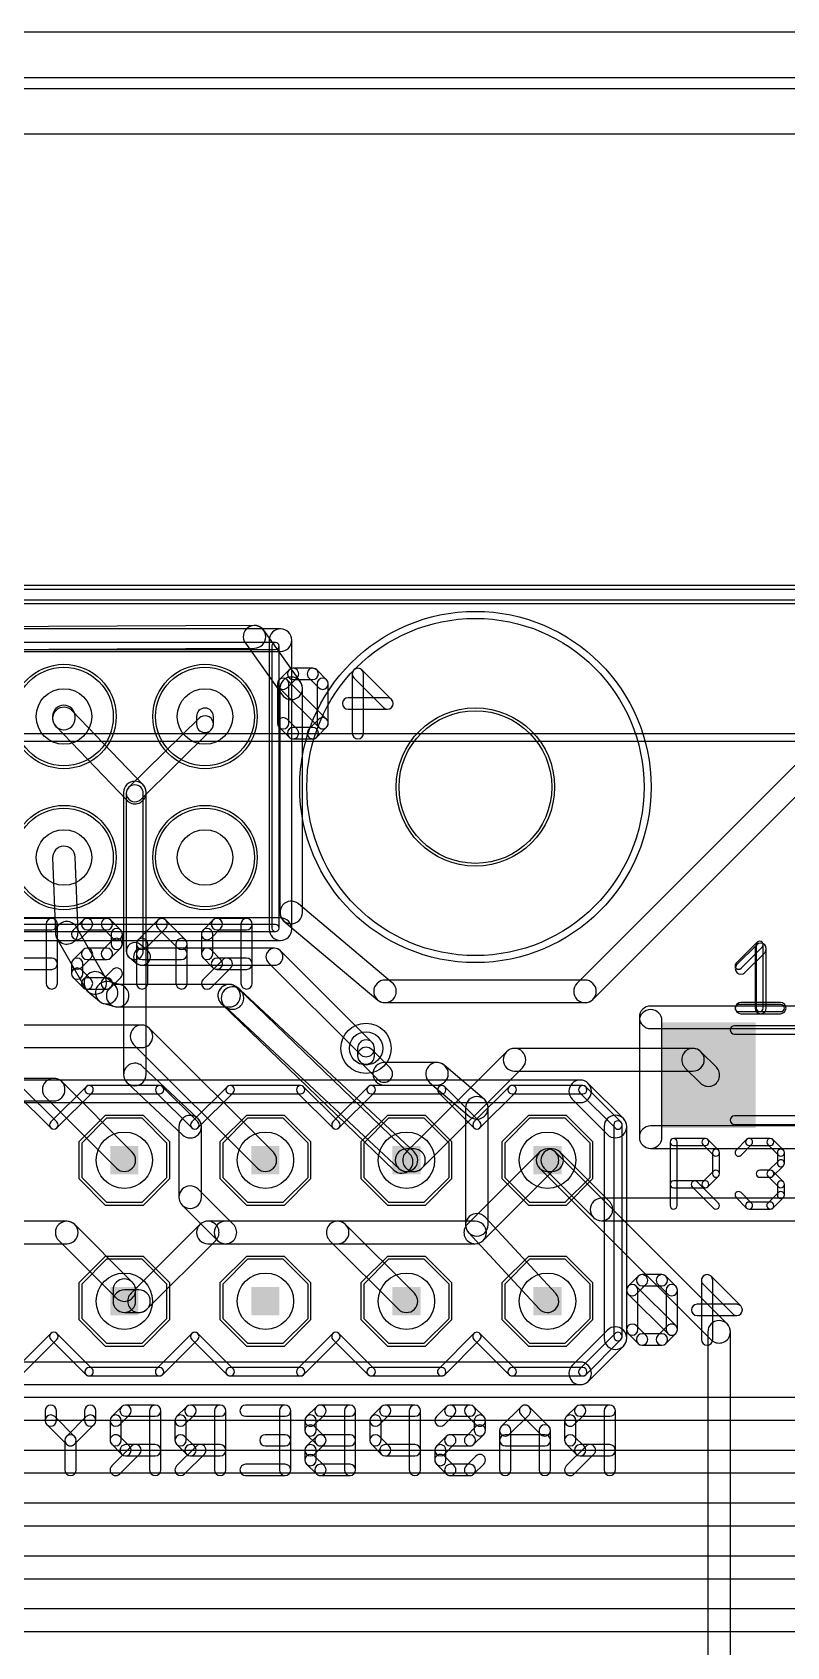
# Model space of a CAD drawing. Extents: x -3 to 127, y -3 to 73.
# Drawn here: x 56.68 to 70.27, y 44.42 to 73.49 of the extents above; entities that cross this region are included whole.
import ezdxf

# ---------------------------------------------------------------- set-up
doc = ezdxf.new("R2010")
doc.units = 0
for name, color, linetype in [('1', 22, 'CONTINUOUS'), ('16', 175, 'CONTINUOUS'), ('17', 82, 'CONTINUOUS'), ('18', 82, 'CONTINUOUS'), ('20', 7, 'CONTINUOUS'), ('21', 253, 'CONTINUOUS'), ('22', 253, 'CONTINUOUS'), ('25', 253, 'CONTINUOUS'), ('255', 2, 'CONTINUOUS'), ('27', 253, 'CONTINUOUS'), ('29', 253, 'CONTINUOUS'), ('30', 253, 'CONTINUOUS'), ('31', 253, 'CONTINUOUS'), ('44', 253, 'CONTINUOUS'), ('51', 253, 'CONTINUOUS'), ('52', 253, 'CONTINUOUS')]:
    doc.layers.add(name, color=color, linetype=linetype)

# ---------------------------------------------------------------- blocks, each defined once
blk = doc.blocks.new('RECT')
blk.add_solid([(-0.5, -0.5), (0.5, -0.5), (-0.5, 0.5), (0.5, 0.5)])
blk = doc.blocks.new('OCTAGONP')
blk.add_lwpolyline([(-0.5, -0.2071), (-0.5, 0.2071), (-0.2071, 0.5), (0.2071, 0.5), (0.5, 0.2071), (0.5, -0.2071), (0.2071, -0.5), (-0.2071, -0.5)], close=True)
blk = doc.blocks.new('ROUNDP')
blk.add_circle((0, 0), 0.5)
blk = doc.blocks.new('ROUNDV')
blk.add_circle((0, 0), 0.5)

msp = doc.modelspace()

# ---------------------------------------------------------------- linework, layer by layer
at = {"layer": '1'}
for points in [[(-1.27, 71.6661), (91.567, 71.6661, 1), (91.567, 72.4789), (-1.27, 72.4789, 1)], [(59.685, 61.1408), (58.4207, 59.8961, 1), (58.6346, 59.6789), (59.8989, 60.9236, 1)], [(59.6395, 61.1708), (59.6395, 61.0322, 1), (59.9443, 61.0322), (59.9443, 61.1708, 1)], [(58.3752, 59.7875), (58.3752, 56.9462, 1), (58.68, 56.9462), (58.68, 59.7875, 1)], [(57.0489, 58.6233), (57.0992, 57.2672, 1), (57.5054, 57.2823), (57.455, 58.6384, 1)], [(57.1258, 57.1741), (57.6403, 56.272, 1), (57.9934, 56.4733), (57.4788, 57.3754, 1)], [(58.4325, 56.8271), (58.562, 56.7238, 1), (58.7521, 56.962), (58.6227, 57.0653, 1)], [(58.6571, 56.6905), (61.043, 56.6905, 1), (61.043, 56.9953), (58.6571, 56.9953, 1)], [(60.9352, 56.7351), (62.5843, 55.086, 1), (62.7999, 55.3015), (61.1507, 56.9506, 1)], [(57.6843, 56.2186), (57.8897, 56.0419, 1), (58.1547, 56.35), (57.9494, 56.5267, 1)], [(57.9686, 55.9999), (58.1667, 55.9457, 1), (58.274, 56.3377), (58.0758, 56.3919, 1)], [(58.2203, 55.9385), (60.2282, 55.9385, 1), (60.2282, 56.3449), (58.2203, 56.3449, 1)], [(60.1116, 55.9753), (60.1717, 55.9332, 1), (60.4048, 56.2661), (60.3448, 56.3082, 1)], [(60.0872, 55.9954), (63.1938, 53.001, 1), (63.4758, 53.2936), (60.3692, 56.288, 1)], [(60.1496, 55.9511), (63.2811, 53.0299, 1), (63.5584, 53.327), (60.4269, 56.2483, 1)], [(56.1927, 55.2065), (58.6485, 55.2065, 1), (58.6485, 55.6129), (56.1927, 55.6129, 1)], [(58.5048, 55.266), (60.7361, 53.0348, 1), (61.0234, 53.3221), (58.7922, 55.5534, 1)], [(63.7002, 53.0348), (65.5105, 54.8451, 1), (65.2231, 55.1324), (63.4128, 53.3221, 1)], [(65.3668, 54.7856), (68.5801, 54.7856, 1), (68.5801, 55.192), (65.3668, 55.192, 1)], [(68.4364, 54.8451), (68.7134, 54.5681, 1), (69.0008, 54.8555), (68.7238, 55.1324, 1)], [(55.6691, 54.2471), (57.0679, 54.2471, 1), (57.0679, 54.6535), (55.6691, 54.6535, 1)], [(56.9242, 54.3066), (58.1961, 53.0348, 1), (58.4834, 53.3221), (57.2116, 54.594, 1)], [(63.4197, 52.9753), (63.5565, 52.9753, 1), (63.5565, 53.3817), (63.4197, 53.3817, 1)], [(64.8022, 51.7336), (66.1034, 53.0348, 1), (65.8161, 53.3221), (64.5149, 52.0209, 1)], [(65.9597, 52.9753), (66.0459, 52.9753, 1), (66.0459, 53.3817), (65.9597, 53.3817, 1)], [(65.9022, 53.0348), (66.7881, 52.1488, 1), (67.0755, 52.4362), (66.1895, 53.3221, 1)], [(86.475, 52.4957), (66.9318, 52.4957, 1), (66.9318, 52.0893), (86.475, 52.0893, 1)], [(57.3023, 52.0805), (54.4985, 52.0805, 1), (54.4985, 51.6741), (57.3023, 51.6741, 1)], [(58.4834, 50.9835), (57.446, 52.0209, 1), (57.1586, 51.7336), (58.1961, 50.6961, 1)], [(58.7472, 50.4948), (59.986, 51.7336, 1), (59.6986, 52.0209), (58.4598, 50.7821, 1)], [(59.8423, 51.6741), (64.6585, 51.6741, 1), (64.6585, 52.0805), (59.8423, 52.0805, 1)], [(58.5429, 50.6385), (58.5429, 50.8398, 1), (58.1365, 50.8398), (58.1365, 50.6385, 1)], [(58.3397, 50.4353), (58.6035, 50.4353, 1), (58.6035, 50.8417), (58.3397, 50.8417, 1)], [(82.0673, 48.9055), (49.3648, 48.9055, 1), (49.3648, 48.4991), (82.0673, 48.4991, 1)], [(81.4323, 47.953), (48.4123, 47.953, 1), (48.4123, 47.5466), (81.4323, 47.5466, 1)], [(80.7973, 47.0005), (48.0948, 47.0005, 1), (48.0948, 46.5941), (80.7973, 46.5941, 1)], [(80.1623, 46.048), (47.1423, 46.048, 1), (47.1423, 45.6416), (80.1623, 45.6416, 1)], [(79.5273, 45.0955), (44.9198, 45.0955, 1), (44.9198, 44.6891), (79.5273, 44.6891, 1)]]:
    msp.add_lwpolyline(points, format="xyb", close=True, dxfattribs=at)
at = {"layer": '16'}
for points in [[(-0.381, 72.6821), (92.075, 72.6821, 1), (92.075, 73.4949), (-0.381, 73.4949, 1)], [(31.0214, 62.2589), (60.6858, 62.4041, 1), (60.6838, 62.8105), (31.0194, 62.6653, 1)], [(60.5193, 62.4894), (61.1803, 61.5607, 1), (61.5114, 61.7964), (60.8504, 62.7251, 1)], [(66.7785, 56.0761), (73.0208, 62.3184, 1), (72.7334, 62.6057), (66.4911, 56.3634, 1)], [(61.1426, 61.6785), (61.1426, 57.641, 1), (61.549, 57.641), (61.549, 61.6785, 1)], [(57.0487, 61.1708), (57.0487, 61.1351, 1), (57.4551, 61.1351), (57.4551, 61.1708, 1)], [(57.1052, 60.9945), (58.3832, 59.6611, 1), (58.6766, 59.9423), (57.3986, 61.2757, 1)], [(58.3267, 59.8017), (58.3267, 54.7217, 1), (58.7331, 54.7217), (58.7331, 59.8017, 1)], [(61.215, 57.4856), (62.904, 56.0643, 1), (63.1656, 56.3752), (61.4767, 57.7965, 1)], [(63.0348, 56.0166), (66.6348, 56.0166, 1), (66.6348, 56.423), (63.0348, 56.423, 1)], [(62.5397, 55.1937), (62.5397, 55.06, 1), (62.8445, 55.06), (62.8445, 55.1937, 1)], [(62.5843, 54.9522), (62.9095, 54.627, 1), (63.1251, 54.8425), (62.7999, 55.1677, 1)], [(58.3904, 54.574), (59.3853, 53.6345, 1), (59.6643, 53.93), (58.6694, 54.8695, 1)], [(63.0173, 54.5316), (63.9698, 54.5316, 1), (63.9698, 54.938), (63.0173, 54.938, 1)], [(63.8379, 54.5802), (64.5567, 53.9665, 1), (64.8206, 54.2756), (64.1017, 54.8893, 1)], [(64.4855, 54.121), (64.4855, 52.0147, 1), (64.8919, 52.0147), (64.8919, 54.121, 1)], [(59.3216, 53.7823), (59.3216, 52.5123, 1), (59.728, 52.5123), (59.728, 53.7823, 1)], [(69.1935, 50.2321), (66.1034, 53.3221, 1), (65.8161, 53.0348), (68.9061, 49.9447, 1)], [(59.3811, 52.3686), (60.0161, 51.7336, 1), (60.3035, 52.0209), (59.6685, 52.6559, 1)], [(60.1598, 51.6741), (62.1809, 51.6741, 1), (62.1809, 52.0805), (60.1598, 52.0805, 1)], [(62.0373, 51.7336), (63.2761, 50.4948, 1), (63.5634, 50.7821), (62.3246, 52.0209, 1)], [(64.5394, 51.8768), (65.8105, 50.5006, 1), (66.109, 50.7763), (64.838, 52.1525, 1)], [(69.253, 42.6698), (69.253, 50.0884, 1), (68.8466, 50.0884), (68.8466, 42.6698, 1)]]:
    msp.add_lwpolyline(points, format="xyb", close=True, dxfattribs=at)
at = {"layer": '20'}
msp.add_lwpolyline([(9.5223, 63.2053), (82.0223, 63.2053, 1), (82.0223, 63.4593), (9.5223, 63.4593, 1)], format="xyb", close=True, dxfattribs=at)
msp.add_circle((64.6619, 59.9008), 1.375, dxfattribs=at)
at = {"layer": '21'}
for points in [[(61.0619, 62.5043), (10.2619, 62.5043, 1), (10.2619, 62.3773), (61.0619, 62.3773, 1)], [(61.1254, 57.3608), (61.1254, 62.4408, 1), (60.9984, 62.4408), (60.9984, 57.3608, 1)], [(10.975, 60.729), (87.975, 60.729, 1), (87.975, 60.856), (10.975, 60.856, 1)], [(12.8019, 57.2973), (61.0619, 57.2973, 1), (61.0619, 57.4243), (12.8019, 57.4243, 1)]]:
    msp.add_lwpolyline(points, format="xyb", close=True, dxfattribs=at)
at = {"layer": '22'}
for points in [[(61.3058, 62.0107), (61.1279, 61.8327, 1), (61.2715, 61.689), (61.4495, 61.867, 1)], [(61.7336, 62.0404), (61.3776, 62.0404, 1), (61.3776, 61.8372), (61.7336, 61.8372, 1)], [(61.9833, 61.8327), (61.8054, 62.0107, 1), (61.6617, 61.867), (61.8397, 61.689, 1)], [(62.4752, 61.867), (63.0091, 61.3331, 1), (63.1527, 61.4768), (62.6189, 62.0107, 1)], [(62.6486, 60.8711), (62.6486, 61.9388, 1), (62.4454, 61.9388), (62.4454, 60.8711, 1)], [(61.0981, 61.7609), (61.0981, 61.0491, 1), (61.3013, 61.0491), (61.3013, 61.7609, 1)], [(61.9833, 61.1209), (61.2715, 61.8327, 1), (61.1279, 61.689), (61.8397, 60.9772, 1)], [(62.0131, 61.0491), (62.0131, 61.7609, 1), (61.8099, 61.7609), (61.8099, 61.0491, 1)], [(63.0809, 61.5066), (62.3691, 61.5066, 1), (62.3691, 61.3034), (63.0809, 61.3034, 1)], [(61.1279, 60.9772), (61.3058, 60.7993, 1), (61.4495, 60.9429), (61.2715, 61.1209, 1)], [(61.8054, 60.7993), (61.9833, 60.9772, 1), (61.8397, 61.1209), (61.6617, 60.9429, 1)], [(61.3776, 60.7695), (61.7336, 60.7695, 1), (61.7336, 60.9727), (61.3776, 60.9727, 1)], [(57.0327, 57.5319), (56.4989, 57.5319, 1), (56.4989, 57.3287), (57.0327, 57.3287, 1)], [(57.1343, 56.3626), (57.1343, 57.4303, 1), (56.9311, 57.4303), (56.9311, 56.3626, 1)], [(57.5621, 57.1805), (57.7401, 57.3585, 1), (57.5964, 57.5022), (57.4185, 57.3242, 1)], [(57.6683, 57.3287), (58.0242, 57.3287, 1), (58.0242, 57.5319), (57.6683, 57.5319, 1)], [(57.9523, 57.3585), (58.1303, 57.1805, 1), (58.2739, 57.3242), (58.096, 57.5022, 1)], [(58.1005, 57.2524), (58.1005, 57.0744, 1), (58.3037, 57.0744), (58.3037, 57.2524, 1)], [(58.9438, 57.5022), (58.5879, 57.1462, 1), (58.7315, 57.0026), (59.0874, 57.3585, 1)], [(59.4433, 57.1462), (59.0874, 57.5022, 1), (58.9438, 57.3585), (59.2997, 57.0026, 1)], [(59.9352, 57.5022), (59.7573, 57.3242, 1), (59.9009, 57.1805), (60.0789, 57.3585, 1)], [(59.7275, 57.2524), (59.7275, 56.8965, 1), (59.9307, 56.8965), (59.9307, 57.2524, 1)], [(60.5409, 57.5319), (60.007, 57.5319, 1), (60.007, 57.3287), (60.5409, 57.3287, 1)], [(60.6425, 56.3626), (60.6425, 57.4303, 1), (60.4393, 57.4303), (60.4393, 56.3626, 1)], [(57.5964, 56.9683), (57.4185, 56.7903, 1), (57.5621, 56.6467), (57.7401, 56.8246, 1)], [(58.0242, 56.9981), (57.6683, 56.9981, 1), (57.6683, 56.7949), (58.0242, 56.7949, 1)], [(58.1303, 57.1462), (57.9523, 56.9683, 1), (58.096, 56.8246), (58.2739, 57.0026, 1)], [(58.5581, 57.0744), (58.5581, 56.3626, 1), (58.7613, 56.3626), (58.7613, 57.0744, 1)], [(59.3715, 56.9981), (58.6597, 56.9981, 1), (58.6597, 56.7949), (59.3715, 56.7949, 1)], [(59.4731, 56.3626), (59.4731, 57.0744, 1), (59.2699, 57.0744), (59.2699, 56.3626, 1)], [(59.7573, 56.8246), (59.9352, 56.6467, 1), (60.0789, 56.7903), (59.9009, 56.9683, 1)], [(56.4989, 56.6169), (57.0327, 56.6169, 1), (57.0327, 56.8201), (56.4989, 56.8201, 1)], [(57.3887, 56.7185), (57.3887, 56.5406, 1), (57.5919, 56.5406), (57.5919, 56.7185, 1)], [(60.1132, 56.7903), (59.7573, 56.4344, 1), (59.9009, 56.2908), (60.2568, 56.6467, 1)], [(60.007, 56.6169), (60.5409, 56.6169, 1), (60.5409, 56.8201), (60.007, 56.8201, 1)], [(57.4185, 56.4687), (57.5964, 56.2908, 1), (57.7401, 56.4344), (57.5621, 56.6124, 1)], [(57.6683, 56.261), (58.0242, 56.261, 1), (58.0242, 56.4642), (57.6683, 56.4642, 1)], [(58.096, 56.2908), (58.2739, 56.4687, 1), (58.1303, 56.6124), (57.9523, 56.4344, 1)], [(66.548, 54.6227), (17.0815, 54.6227, 1), (17.0815, 54.2163), (66.548, 54.2163, 1)], [(57.1236, 53.8673), (56.4886, 54.5023, 1), (56.3809, 54.3946), (57.0159, 53.7596, 1)], [(57.6509, 54.5023), (57.0159, 53.8673, 1), (57.1236, 53.7596), (57.7586, 54.3946, 1)], [(58.9747, 54.5247), (57.7047, 54.5247, 1), (57.7047, 54.3723), (58.9747, 54.3723, 1)], [(59.6636, 53.8673), (59.0286, 54.5023, 1), (58.9209, 54.3946), (59.5559, 53.7596, 1)], [(59.6636, 53.7596), (60.2986, 54.3946, 1), (60.1909, 54.5023), (59.5559, 53.8673, 1)], [(61.5147, 54.5247), (60.2447, 54.5247, 1), (60.2447, 54.3723), (61.5147, 54.3723, 1)], [(62.2036, 53.8673), (61.5686, 54.5023, 1), (61.4609, 54.3946), (62.0959, 53.7596, 1)], [(62.7309, 54.5023), (62.0959, 53.8673, 1), (62.2036, 53.7596), (62.8386, 54.3946, 1)], [(64.0547, 54.5247), (62.7847, 54.5247, 1), (62.7847, 54.3723), (64.0547, 54.3723, 1)], [(64.7436, 53.8673), (64.1086, 54.5023, 1), (64.0009, 54.3946), (64.6359, 53.7596, 1)], [(65.2709, 54.5023), (64.6359, 53.8673, 1), (64.7436, 53.7596), (65.3786, 54.3946, 1)], [(66.5947, 54.5247), (65.3247, 54.5247, 1), (65.3247, 54.3723), (66.5947, 54.3723, 1)], [(67.3267, 53.9282), (66.6917, 54.5632, 1), (66.4043, 54.2758), (67.0393, 53.6408, 1)], [(67.2836, 53.8673), (66.6486, 54.5023, 1), (66.5409, 54.3946), (67.1759, 53.7596, 1)], [(67.3862, 49.9745), (67.3862, 53.7845, 1), (66.9798, 53.7845), (66.9798, 49.9745, 1)], [(67.3059, 50.0035), (67.3059, 53.8135, 1), (67.1535, 53.8135), (67.1535, 50.0035, 1)], [(67.5923, 51.0887), (67.4144, 50.9107, 1), (67.558, 50.767), (67.736, 50.945, 1)], [(67.3846, 50.8389), (67.3846, 50.1271, 1), (67.5878, 50.1271), (67.5878, 50.8389, 1)], [(68.2698, 50.1989), (67.558, 50.9107, 1), (67.4144, 50.767), (68.1262, 50.0552, 1)], [(68.0201, 51.1184), (67.6641, 51.1184, 1), (67.6641, 50.9152), (68.0201, 50.9152, 1)], [(68.2698, 50.9107), (68.0919, 51.0887, 1), (67.9482, 50.945), (68.1262, 50.767, 1)], [(68.2996, 50.1271), (68.2996, 50.8389, 1), (68.0964, 50.8389), (68.0964, 50.1271, 1)], [(68.7617, 50.945), (69.2956, 50.4111, 1), (69.4392, 50.5548), (68.9054, 51.0887, 1)], [(68.9351, 49.9491), (68.9351, 51.0168, 1), (68.7319, 51.0168), (68.7319, 49.9491, 1)], [(69.3674, 50.5846), (68.6556, 50.5846, 1), (68.6556, 50.3814), (69.3674, 50.3814, 1)], [(56.4886, 49.3146), (57.1236, 49.9496, 1), (57.0159, 50.0573), (56.3809, 49.4223, 1)], [(57.0159, 49.9496), (57.6509, 49.3146, 1), (57.7586, 49.4223), (57.1236, 50.0573, 1)], [(59.0286, 49.3146), (59.6636, 49.9496, 1), (59.5559, 50.0573), (58.9209, 49.4223, 1)], [(60.2986, 49.4223), (59.6636, 50.0573, 1), (59.5559, 49.9496), (60.1909, 49.3146, 1)], [(61.5686, 49.3146), (62.2036, 49.9496, 1), (62.0959, 50.0573), (61.4609, 49.4223, 1)], [(62.0959, 49.9496), (62.7309, 49.3146, 1), (62.8386, 49.4223), (62.2036, 50.0573, 1)], [(64.1086, 49.3146), (64.7436, 49.9496, 1), (64.6359, 50.0573), (64.0009, 49.4223, 1)], [(64.6359, 49.9496), (65.2709, 49.3146, 1), (65.3786, 49.4223), (64.7436, 50.0573, 1)], [(66.6917, 49.1958), (67.3267, 49.8308, 1), (67.0393, 50.1182), (66.4043, 49.4832, 1)], [(66.6486, 49.3146), (67.2836, 49.9496, 1), (67.1759, 50.0573), (66.5409, 49.4223, 1)], [(67.4144, 50.0552), (67.5923, 49.8773, 1), (67.736, 50.0209), (67.558, 50.1989, 1)], [(67.6641, 49.8475), (68.0201, 49.8475, 1), (68.0201, 50.0507), (67.6641, 50.0507, 1)], [(68.0919, 49.8773), (68.2698, 50.0552, 1), (68.1262, 50.1989), (67.9482, 50.0209, 1)], [(17.0815, 49.1363), (66.548, 49.1363, 1), (66.548, 49.5427), (17.0815, 49.5427, 1)], [(57.7047, 49.2923), (58.9747, 49.2923, 1), (58.9747, 49.4447), (57.7047, 49.4447, 1)], [(60.2447, 49.2923), (61.5147, 49.2923, 1), (61.5147, 49.4447), (60.2447, 49.4447, 1)], [(62.7847, 49.2923), (64.0547, 49.2923, 1), (64.0547, 49.4447), (62.7847, 49.4447, 1)], [(65.3247, 49.2923), (66.5947, 49.2923, 1), (66.5947, 49.4447), (65.3247, 49.4447, 1)], [(57.116, 48.4894), (57.116, 48.6673, 1), (56.9128, 48.6673), (56.9128, 48.4894, 1)], [(57.4422, 48.2053), (57.0863, 48.5612, 1), (56.9426, 48.4175), (57.2985, 48.0616, 1)], [(57.6544, 48.5612), (57.2985, 48.2053, 1), (57.4422, 48.0616), (57.7981, 48.4175, 1)], [(57.6246, 48.6673), (57.6246, 48.4894, 1), (57.8278, 48.4894), (57.8278, 48.6673, 1)], [(58.2899, 48.7392), (58.112, 48.5612, 1), (58.2557, 48.4175), (58.4336, 48.5955, 1)], [(58.0822, 48.4894), (58.0822, 48.1335, 1), (58.2854, 48.1335), (58.2854, 48.4894, 1)], [(58.8956, 48.7689), (58.3618, 48.7689, 1), (58.3618, 48.5657), (58.8956, 48.5657, 1)], [(58.9972, 47.5996), (58.9972, 48.6673, 1), (58.794, 48.6673), (58.794, 47.5996, 1)], [(59.4593, 48.7392), (59.2814, 48.5612, 1), (59.4251, 48.4175), (59.603, 48.5955, 1)], [(59.2516, 48.4894), (59.2516, 48.1335, 1), (59.4548, 48.1335), (59.4548, 48.4894, 1)], [(60.065, 48.7689), (59.5312, 48.7689, 1), (59.5312, 48.5657), (60.065, 48.5657, 1)], [(60.1666, 47.5996), (60.1666, 48.6673, 1), (59.9634, 48.6673), (59.9634, 47.5996, 1)], [(60.5226, 48.5657), (61.2344, 48.5657, 1), (61.2344, 48.7689), (60.5226, 48.7689, 1)], [(61.1328, 48.6673), (61.1328, 47.5996, 1), (61.336, 47.5996), (61.336, 48.6673, 1)], [(61.7981, 48.7392), (61.6202, 48.5612, 1), (61.7638, 48.4175), (61.9418, 48.5955, 1)], [(61.5904, 48.4894), (61.5904, 48.3114, 1), (61.7936, 48.3114), (61.7936, 48.4894, 1)], [(62.4038, 48.7689), (61.87, 48.7689, 1), (61.87, 48.5657), (62.4038, 48.5657, 1)], [(62.5054, 47.5996), (62.5054, 48.6673, 1), (62.3022, 48.6673), (62.3022, 47.5996, 1)], [(62.9675, 48.7392), (62.7896, 48.5612, 1), (62.9332, 48.4175), (63.1112, 48.5955, 1)], [(62.7598, 48.4894), (62.7598, 48.1335, 1), (62.963, 48.1335), (62.963, 48.4894, 1)], [(63.5732, 48.7689), (63.0394, 48.7689, 1), (63.0394, 48.5657), (63.5732, 48.5657, 1)], [(63.6748, 47.5996), (63.6748, 48.6673, 1), (63.4716, 48.6673), (63.4716, 47.5996, 1)], [(64.1026, 48.4175), (64.2806, 48.5955, 1), (64.1369, 48.7392), (63.959, 48.5612, 1)], [(64.2088, 48.5657), (64.5647, 48.5657, 1), (64.5647, 48.7689), (64.2088, 48.7689, 1)], [(64.4928, 48.5955), (64.6708, 48.4175, 1), (64.8144, 48.5612), (64.6365, 48.7392, 1)], [(64.641, 48.4894), (64.641, 48.3114, 1), (64.8442, 48.3114), (64.8442, 48.4894, 1)], [(65.4843, 48.7392), (65.1284, 48.3832, 1), (65.272, 48.2396), (65.6279, 48.5955, 1)], [(65.9838, 48.3832), (65.6279, 48.7392, 1), (65.4843, 48.5955), (65.8402, 48.2396, 1)], [(66.4757, 48.7392), (66.2978, 48.5612, 1), (66.4414, 48.4175), (66.6194, 48.5955, 1)], [(66.268, 48.4894), (66.268, 48.1335, 1), (66.4712, 48.1335), (66.4712, 48.4894, 1)], [(67.0814, 48.7689), (66.5475, 48.7689, 1), (66.5475, 48.5657), (67.0814, 48.5657, 1)], [(67.183, 47.5996), (67.183, 48.6673, 1), (66.9798, 48.6673), (66.9798, 47.5996, 1)], [(61.6202, 48.2396), (61.7981, 48.0616, 1), (61.9418, 48.2053), (61.7638, 48.3832, 1)], [(64.6708, 48.3832), (64.4928, 48.2053, 1), (64.6365, 48.0616), (64.8144, 48.2396, 1)], [(65.0986, 48.3114), (65.0986, 47.5996, 1), (65.3018, 47.5996), (65.3018, 48.3114, 1)], [(66.0136, 47.5996), (66.0136, 48.3114, 1), (65.8104, 48.3114), (65.8104, 47.5996, 1)], [(57.2687, 48.1335), (57.2687, 47.5996, 1), (57.4719, 47.5996), (57.4719, 48.1335, 1)], [(58.112, 48.0616), (58.2899, 47.8837, 1), (58.4336, 48.0273), (58.2557, 48.2053, 1)], [(58.4679, 48.0273), (58.112, 47.6714, 1), (58.2557, 47.5278), (58.6116, 47.8837, 1)], [(58.3618, 47.8539), (58.8956, 47.8539, 1), (58.8956, 48.0571), (58.3618, 48.0571, 1)], [(59.2814, 48.0616), (59.4593, 47.8837, 1), (59.603, 48.0273), (59.4251, 48.2053, 1)], [(59.6373, 48.0273), (59.2814, 47.6714, 1), (59.4251, 47.5278), (59.781, 47.8837, 1)], [(59.5312, 47.8539), (60.065, 47.8539, 1), (60.065, 48.0571), (59.5312, 48.0571, 1)], [(61.2344, 48.2351), (60.8785, 48.2351, 1), (60.8785, 48.0319), (61.2344, 48.0319, 1)], [(61.5904, 47.9555), (61.5904, 47.7776, 1), (61.7936, 47.7776), (61.7936, 47.9555, 1)], [(61.7981, 48.2053), (61.6202, 48.0273, 1), (61.7638, 47.8837), (61.9418, 48.0616, 1)], [(62.4038, 48.2351), (61.87, 48.2351, 1), (61.87, 48.0319), (62.4038, 48.0319, 1)], [(62.7896, 48.0616), (62.9675, 47.8837, 1), (63.1112, 48.0273), (62.9332, 48.2053, 1)], [(63.0394, 47.8539), (63.5732, 47.8539, 1), (63.5732, 48.0571), (63.0394, 48.0571, 1)], [(63.9292, 47.9555), (63.9292, 47.7776, 1), (64.1324, 47.7776), (64.1324, 47.9555, 1)], [(64.1369, 48.2053), (63.959, 48.0273, 1), (64.1026, 47.8837), (64.2806, 48.0616, 1)], [(64.5647, 48.2351), (64.2088, 48.2351, 1), (64.2088, 48.0319), (64.5647, 48.0319, 1)], [(65.912, 48.2351), (65.2002, 48.2351, 1), (65.2002, 48.0319), (65.912, 48.0319, 1)], [(66.2978, 48.0616), (66.4757, 47.8837, 1), (66.6194, 48.0273), (66.4414, 48.2053, 1)], [(66.6537, 48.0273), (66.2978, 47.6714, 1), (66.4414, 47.5278), (66.7973, 47.8837, 1)], [(66.5475, 47.8539), (67.0814, 47.8539, 1), (67.0814, 48.0571), (66.5475, 48.0571, 1)], [(61.2344, 47.7012), (60.5226, 47.7012, 1), (60.5226, 47.498), (61.2344, 47.498, 1)], [(61.6202, 47.7057), (61.7981, 47.5278, 1), (61.9418, 47.6714), (61.7638, 47.8494, 1)], [(61.87, 47.498), (62.4038, 47.498, 1), (62.4038, 47.7012), (61.87, 47.7012, 1)], [(63.959, 47.7057), (64.1369, 47.5278, 1), (64.2806, 47.6714), (64.1026, 47.8494, 1)], [(64.2088, 47.498), (64.5647, 47.498, 1), (64.5647, 47.7012), (64.2088, 47.7012, 1)], [(64.6365, 47.5278), (64.8144, 47.7057, 1), (64.6708, 47.8494), (64.4928, 47.6714, 1)]]:
    msp.add_lwpolyline(points, format="xyb", close=True, dxfattribs=at)
at = {"layer": '25'}
for points in [[(68.2949, 52.3623), (68.2949, 53.5063, 1), (68.1679, 53.5063), (68.1679, 52.3623, 1)], [(68.2314, 53.4428), (68.8034, 53.4428, 1), (68.8034, 53.5698), (68.2314, 53.5698, 1)], [(68.7585, 53.4614), (68.9492, 53.2707, 1), (69.039, 53.3605), (68.8483, 53.5512, 1)], [(69.4457, 53.2707), (69.6364, 53.4614, 1), (69.5466, 53.5512), (69.3559, 53.3605, 1)], [(69.5915, 53.4428), (69.9728, 53.4428, 1), (69.9728, 53.5698), (69.5915, 53.5698, 1)], [(69.9279, 53.4614), (70.1186, 53.2707, 1), (70.2084, 53.3605), (70.0177, 53.5512, 1)], [(68.9306, 53.3156), (68.9306, 52.9343, 1), (69.0576, 52.9343), (69.0576, 53.3156, 1)], [(70.1, 53.3156), (70.1, 53.1249, 1), (70.227, 53.1249), (70.227, 53.3156, 1)], [(68.9492, 52.9792), (68.7585, 52.7885, 1), (68.8483, 52.6987), (69.039, 52.8894, 1)], [(69.9728, 52.9978), (69.7821, 52.9978, 1), (69.7821, 52.8708), (69.9728, 52.8708, 1)], [(70.1186, 53.1698), (69.9279, 52.9792, 1), (70.0177, 52.8894), (70.2084, 53.08, 1)], [(69.9279, 52.8894), (70.1186, 52.6987, 1), (70.2084, 52.7885), (70.0177, 52.9792, 1)], [(68.8034, 52.8071), (68.2314, 52.8071, 1), (68.2314, 52.6801), (68.8034, 52.6801, 1)], [(68.5678, 52.6987), (68.9492, 52.3174, 1), (69.039, 52.4072), (68.6576, 52.7885, 1)], [(70.1, 52.7436), (70.1, 52.5529, 1), (70.227, 52.5529), (70.227, 52.7436, 1)], [(69.6364, 52.4072), (69.4457, 52.5978, 1), (69.3559, 52.508), (69.5466, 52.3174, 1)], [(69.9728, 52.4258), (69.5915, 52.4258, 1), (69.5915, 52.2988), (69.9728, 52.2988, 1)], [(70.1186, 52.5978), (69.9279, 52.4072, 1), (70.0177, 52.3174), (70.2084, 52.508, 1)]]:
    msp.add_lwpolyline(points, format="xyb", close=True, dxfattribs=at)
at = {"layer": '255'}
for points in [[(10.2235, 62.3443), (61.1505, 62.3443, 1), (61.1505, 62.7507), (10.2235, 62.7507, 1)], [(60.9473, 62.5475), (60.9473, 57.3405, 1), (61.3537, 57.3405), (61.3537, 62.5475, 1)], [(61.1505, 57.5437), (10.2235, 57.5437, 1), (10.2235, 57.1373), (61.1505, 57.1373, 1)], [(69.5154, 56.5581), (69.8713, 56.914, 1), (69.7277, 57.0577), (69.3718, 56.7017, 1)], [(69.6979, 56.9858), (69.6979, 55.9181, 1), (69.9011, 55.9181), (69.9011, 56.9858, 1)], [(67.818, 55.5498), (72.7075, 55.5498, 1), (72.7075, 55.9562), (67.818, 55.9562, 1)], [(68.0212, 53.594), (68.0212, 55.6895, 1), (67.6148, 55.6895), (67.6148, 53.594, 1)], [(69.4436, 55.8165), (70.1554, 55.8165, 1), (70.1554, 56.0197), (69.4436, 56.0197, 1)], [(72.7075, 53.7972), (67.818, 53.7972, 1), (67.818, 53.3908), (72.7075, 53.3908, 1)]]:
    msp.add_lwpolyline(points, format="xyb", close=True, dxfattribs=at)
at = {"layer": '27'}
for points in [[(69.4457, 56.636), (69.827, 57.0174, 1), (69.7372, 57.1072), (69.3559, 56.7258, 1)], [(69.7186, 57.0623), (69.7186, 55.9183, 1), (69.8456, 55.9183), (69.8456, 57.0623, 1)], [(69.4008, 55.8548), (70.1635, 55.8548, 1), (70.1635, 55.9818), (69.4008, 55.9818, 1)]]:
    msp.add_lwpolyline(points, format="xyb", close=True, dxfattribs=at)
at = {"layer": '29'}
msp.add_circle((64.6619, 59.9008), 1.4258, dxfattribs=at)
at = {"layer": '30'}
msp.add_circle((64.6619, 59.9008), 1.4258, dxfattribs=at)
at = {"layer": '44'}
for centre, radius in [((57.2519, 61.1708), 0.5), ((59.7919, 61.1708), 0.5), ((57.2519, 58.6308), 0.5), ((59.7919, 58.6308), 0.5), ((62.6921, 55.1937), 0.3), ((58.3397, 53.1785), 0.508), ((60.8797, 53.1785), 0.508), ((63.4197, 53.1785), 0.508), ((65.9597, 53.1785), 0.508), ((58.3397, 50.6385), 0.508), ((60.8797, 50.6385), 0.508), ((63.4197, 50.6385), 0.508), ((65.9597, 50.6385), 0.508)]:
    msp.add_circle(centre, radius, dxfattribs=at)
at = {"layer": '51'}
for points in [[(69.3266, 55.4484), (71.2443, 55.4484, 1), (71.2443, 55.6008), (69.3266, 55.6008, 1)], [(69.3266, 53.8228), (71.2443, 53.8228, 1), (71.2443, 53.9752), (69.3266, 53.9752, 1)]]:
    msp.add_lwpolyline(points, format="xyb", close=True, dxfattribs=at)
at = {"layer": '52'}
msp.add_lwpolyline([(85.1619, 63.5278), (6.1619, 63.5278, 1), (6.1619, 63.2738), (85.1619, 63.2738, 1)], format="xyb", close=True, dxfattribs=at)
for radius in [3.1635, 3.0365]:
    msp.add_circle((64.6619, 59.9008), radius, dxfattribs=at)

# ---------------------------------------------------------------- block references
at = {"layer": '1', "xscale": 1.6, "yscale": 1.803, "rotation": 180}
msp.add_blockref('RECT', (68.8571, 54.7118), dxfattribs=at)
at = {"layer": '17'}
for name, p, xscale, yscale in [('ROUNDP', (57.2519, 61.1708), 1.778, 1.778), ('ROUNDP', (57.2519, 61.1708), 1.778, 1.778), ('ROUNDP', (59.7919, 61.1708), 1.778, 1.778), ('ROUNDP', (59.7919, 61.1708), 1.778, 1.778), ('ROUNDP', (57.2519, 58.6308), 1.778, 1.778), ('ROUNDP', (57.2519, 58.6308), 1.778, 1.778), ('ROUNDP', (59.7919, 58.6308), 1.778, 1.778), ('ROUNDP', (59.7919, 58.6308), 1.778, 1.778), ('OCTAGONP', (58.3397, 53.1785), 1.524, 1.524), ('OCTAGONP', (58.3397, 53.1785), 1.524, 1.524), ('OCTAGONP', (60.8797, 53.1785), 1.524, 1.524), ('OCTAGONP', (60.8797, 53.1785), 1.524, 1.524), ('OCTAGONP', (63.4197, 53.1785), 1.524, 1.524), ('OCTAGONP', (63.4197, 53.1785), 1.524, 1.524), ('OCTAGONP', (65.9597, 53.1785), 1.524, 1.524), ('OCTAGONP', (65.9597, 53.1785), 1.524, 1.524), ('OCTAGONP', (58.3397, 50.6385), 1.524, 1.524), ('OCTAGONP', (58.3397, 50.6385), 1.524, 1.524), ('OCTAGONP', (60.8797, 50.6385), 1.524, 1.524), ('OCTAGONP', (60.8797, 50.6385), 1.524, 1.524), ('OCTAGONP', (63.4197, 50.6385), 1.524, 1.524), ('OCTAGONP', (63.4197, 50.6385), 1.524, 1.524), ('OCTAGONP', (65.9597, 50.6385), 1.524, 1.524), ('OCTAGONP', (65.9597, 50.6385), 1.524, 1.524)]:
    msp.add_blockref(name, p, dxfattribs=dict(at, xscale=xscale, yscale=yscale))
at = {"layer": '18', "xscale": 0.9048, "yscale": 0.9048}
msp.add_blockref('ROUNDV', (62.6921, 55.1937), dxfattribs=at)
msp.add_blockref('ROUNDV', (62.6921, 55.1937), dxfattribs=at)
at = {"layer": '29'}
for name, p, xscale, yscale in [('ROUNDP', (57.2519, 61.1708), 1.8796, 1.8796), ('ROUNDP', (59.7919, 61.1708), 1.8796, 1.8796), ('ROUNDP', (57.2519, 58.6308), 1.8796, 1.8796), ('ROUNDP', (59.7919, 58.6308), 1.8796, 1.8796), ('OCTAGONP', (58.3397, 53.1785), 1.6256, 1.6256), ('OCTAGONP', (60.8797, 53.1785), 1.6256, 1.6256), ('OCTAGONP', (63.4197, 53.1785), 1.6256, 1.6256), ('OCTAGONP', (65.9597, 53.1785), 1.6256, 1.6256), ('OCTAGONP', (58.3397, 50.6385), 1.6256, 1.6256), ('OCTAGONP', (60.8797, 50.6385), 1.6256, 1.6256), ('OCTAGONP', (63.4197, 50.6385), 1.6256, 1.6256), ('OCTAGONP', (65.9597, 50.6385), 1.6256, 1.6256)]:
    msp.add_blockref(name, p, dxfattribs=dict(at, xscale=xscale, yscale=yscale))
at = {"layer": '29', "xscale": 1.7016, "yscale": 1.9046, "rotation": 180}
msp.add_blockref('RECT', (68.8571, 54.7118), dxfattribs=at)
at = {"layer": '30'}
for name, p, xscale, yscale in [('ROUNDP', (57.2519, 61.1708), 1.8796, 1.8796), ('ROUNDP', (59.7919, 61.1708), 1.8796, 1.8796), ('ROUNDP', (57.2519, 58.6308), 1.8796, 1.8796), ('ROUNDP', (59.7919, 58.6308), 1.8796, 1.8796), ('OCTAGONP', (58.3397, 53.1785), 1.6256, 1.6256), ('OCTAGONP', (60.8797, 53.1785), 1.6256, 1.6256), ('OCTAGONP', (63.4197, 53.1785), 1.6256, 1.6256), ('OCTAGONP', (65.9597, 53.1785), 1.6256, 1.6256), ('OCTAGONP', (58.3397, 50.6385), 1.6256, 1.6256), ('OCTAGONP', (60.8797, 50.6385), 1.6256, 1.6256), ('OCTAGONP', (63.4197, 50.6385), 1.6256, 1.6256), ('OCTAGONP', (65.9597, 50.6385), 1.6256, 1.6256)]:
    msp.add_blockref(name, p, dxfattribs=dict(at, xscale=xscale, yscale=yscale))
at = {"layer": '31', "xscale": 1.6, "yscale": 1.803, "rotation": 180}
msp.add_blockref('RECT', (68.8571, 54.7118), dxfattribs=at)
at = {"layer": '51', "xscale": 0.7366, "yscale": 1.7526, "rotation": 180}
msp.add_blockref('RECT', (68.9583, 54.7118), dxfattribs=at)
at = {"layer": '52', "xscale": 0.508, "yscale": 0.508}
for p in [(58.3397, 53.1785), (60.8797, 53.1785), (63.4197, 53.1785), (65.9597, 53.1785), (58.3397, 50.6385), (60.8797, 50.6385), (63.4197, 50.6385), (65.9597, 50.6385)]:
    msp.add_blockref('RECT', p, dxfattribs=at)

doc.saveas('drawing.dxf')
